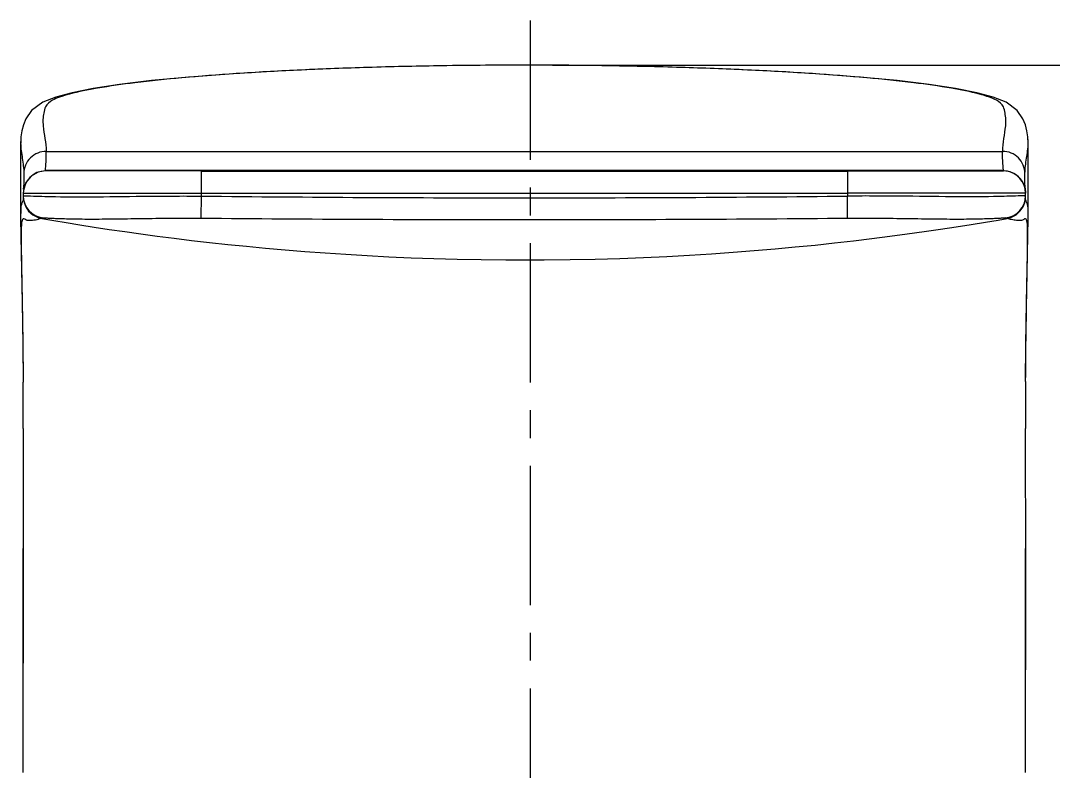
# Model space of a CAD drawing. Extents: x 22506 to 23100, y -2855 to -2435.
# Drawn here: x 22894.9 to 22941.27, y -2572.96 to -2539.24 of the extents above; entities that cross this region are included whole.
import ezdxf

# ---------------------------------------------------------------- set-up
doc = ezdxf.new("R2010")
doc.units = 0
doc.header["$LTSCALE"] = 5
doc.header["$MEASUREMENT"] = 0
doc.linetypes.add('CENTER', pattern=[2, 1.25, -0.25, 0.25, -0.25])
for name, color, linetype in [('00_COMPONENTS', 7, 'CONTINUOUS'), ('CL', 1, 'CENTER'), ('D', 2, 'CONTINUOUS')]:
    doc.layers.add(name, color=color, linetype=linetype)

msp = doc.modelspace()

# ---------------------------------------------------------------- linework, layer by layer
at = {"layer": '00_COMPONENTS', "color": 7, "linetype": 'Continuous'}
for p, q in [((22913.538, -2541.269), (22913.439, -2541.271)), ((22917.516, -2541.237), (22917.516, -2541.233)), ((22921.59, -2541.271), (22921.491, -2541.269)), ((22894.911, -2544.458), (22894.899, -2544.738)), ((22894.898, -2544.732), (22894.898, -2548.077)), ((22940.135, -2548.077), (22940.135, -2544.732)), ((22896.043, -2545.108), (22938.99, -2545.108)), ((22896.014, -2545.986), (22895.688, -2546.041)), ((22896.007, -2545.951), (22896.016, -2545.856)), ((22896.011, -2545.986), (22896.011, -2545.951)), ((22896.011, -2545.951), (22939.022, -2545.951)), ((22896.014, -2545.986), (22896.011, -2545.986)), ((22903.015, -2545.992), (22896.014, -2545.986)), ((22903.015, -2547.116), (22903.015, -2545.992)), ((22903.015, -2545.992), (22932.018, -2545.992)), ((22932.018, -2545.992), (22939.022, -2545.986)), ((22932.018, -2545.992), (22932.018, -2547.116)), ((22939.026, -2545.951), (22939.017, -2545.855)), ((22939.141, -2545.993), (22939.018, -2545.986)), ((22939.022, -2545.951), (22939.022, -2545.986)), ((22895.043, -2546.105), (22895.047, -2546.306)), ((22895.047, -2546.306), (22895.047, -2546.313)), ((22895.375, -2546.217), (22895.137, -2546.507)), ((22895.688, -2546.041), (22895.375, -2546.217)), ((22939.986, -2546.306), (22939.99, -2546.105)), ((22939.986, -2546.313), (22939.986, -2546.306)), ((22895.007, -2546.949), (22895.007, -2546.951)), ((22895.027, -2546.697), (22895.015, -2546.808)), ((22895.022, -2546.867), (22895.015, -2546.986)), ((22895.137, -2546.507), (22895.022, -2546.867)), ((22940.017, -2546.947), (22940.002, -2546.81)), ((22940.017, -2546.808), (22940.005, -2546.697)), ((22940.026, -2546.949), (22940.017, -2546.808)), ((22940.018, -2546.986), (22940.017, -2546.947)), ((22940.026, -2546.951), (22940.026, -2546.949)), ((22895.007, -2546.951), (22895.007, -2546.986)), ((22895.007, -2546.951), (22895.007, -2546.951)), ((22895.015, -2546.986), (22895.015, -2547.103)), ((22895.015, -2546.986), (22895.205, -2546.987)), ((22895.021, -2547.11), (22895.027, -2547.138)), ((22895.205, -2546.987), (22903.015, -2546.992)), ((22903.003, -2548.107), (22903.015, -2547.116)), ((22903.015, -2546.992), (22932.018, -2546.992)), ((22939.817, -2546.987), (22932.018, -2546.992)), ((22932.029, -2548.107), (22932.018, -2547.116)), ((22940.018, -2546.986), (22939.817, -2546.987)), ((22940.006, -2547.139), (22940.012, -2547.109)), ((22940.018, -2547.103), (22940.018, -2546.986)), ((22940.018, -2547.129), (22940.018, -2547.105)), ((22940.018, -2547.138), (22940.018, -2547.129)), ((22940.018, -2547.143), (22940.018, -2547.138)), ((22940.026, -2546.951), (22940.026, -2546.951)), ((22940.026, -2546.986), (22940.026, -2546.951)), ((22894.898, -2548.077), (22894.908, -2548.934)), ((22895.68, -2548.081), (22895.845, -2548.125)), ((22895.894, -2548.095), (22895.844, -2548.125)), ((22895.845, -2548.125), (22896.382, -2548.217)), ((22938.783, -2548.195), (22939.188, -2548.125)), ((22939.188, -2548.125), (22939.139, -2548.095)), ((22939.188, -2548.125), (22939.355, -2548.08)), ((22895.015, -2557.562), (22895.01, -2563.813)), ((22940.023, -2563.813), (22940.017, -2557.563)), ((22895.015, -2572.907), (22895.015, -2562.951)), ((22940.017, -2572.907), (22940.018, -2562.951)), ((22895.01, -2563.813), (22895.012, -2568.103)), ((22940.017, -2573.013), (22940.023, -2563.813)), ((22895.015, -2573.012), (22895.012, -2568.103))]:
    msp.add_line(p, q, dxfattribs=at)
for points in [[(22917.516, -2541.233), (22914.762, -2541.248), (22911.871, -2541.299), (22909.167, -2541.38), (22906.685, -2541.489), (22904.451, -2541.62), (22902.478, -2541.769), (22900.773, -2541.932), (22899.336, -2542.105), (22898.154, -2542.286), (22897.209, -2542.474), (22896.474, -2542.671), (22895.89, -2542.902), (22895.385, -2543.277), (22895.137, -2543.645), (22895.025, -2543.913), (22894.952, -2544.183), (22894.911, -2544.458)], [(22940.134, -2544.738), (22940.121, -2544.458), (22940.081, -2544.183), (22940.008, -2543.913), (22939.895, -2543.645), (22939.648, -2543.277), (22939.142, -2542.902), (22938.559, -2542.671), (22937.823, -2542.474), (22936.879, -2542.286), (22935.697, -2542.105), (22934.259, -2541.932), (22932.554, -2541.769), (22930.582, -2541.62), (22928.347, -2541.489), (22925.866, -2541.38), (22923.162, -2541.299), (22920.271, -2541.248), (22917.516, -2541.233)], [(22940.002, -2546.81), (22939.97, -2546.68), (22939.922, -2546.558), (22939.86, -2546.446), (22939.786, -2546.346), (22939.703, -2546.257), (22939.612, -2546.182), (22939.516, -2546.118), (22939.415, -2546.068), (22939.312, -2546.03), (22939.213, -2546.005), (22939.139, -2545.993)], [(22895.047, -2546.306), (22895.041, -2546.534), (22895.027, -2546.697)], [(22940.005, -2546.697), (22939.992, -2546.534), (22939.986, -2546.306)], [(22895.015, -2547.165), (22895.016, -2547.18), (22895.017, -2547.207), (22895.024, -2547.271)], [(22895.024, -2547.271), (22895.053, -2547.408), (22895.126, -2547.595), (22895.254, -2547.789), (22895.443, -2547.958), (22895.68, -2548.081)], [(22939.355, -2548.08), (22939.591, -2547.957), (22939.78, -2547.787), (22939.907, -2547.594), (22939.98, -2547.407), (22940.009, -2547.27)], [(22940.009, -2547.27), (22940.015, -2547.207), (22940.017, -2547.179), (22940.018, -2547.165), (22940.018, -2547.156), (22940.018, -2547.151), (22940.018, -2547.143)], [(22896.382, -2548.217), (22896.938, -2548.31), (22897.553, -2548.409), (22898.204, -2548.512), (22898.877, -2548.613), (22899.572, -2548.714), (22900.29, -2548.815), (22901.031, -2548.914), (22901.793, -2549.011), (22902.576, -2549.106), (22903.379, -2549.199), (22904.2, -2549.288), (22905.041, -2549.374), (22905.898, -2549.455), (22906.773, -2549.532), (22907.664, -2549.604), (22908.575, -2549.672), (22909.505, -2549.734), (22910.456, -2549.79), (22911.43, -2549.84), (22912.428, -2549.884), (22913.451, -2549.921), (22914.501, -2549.95), (22915.579, -2549.971), (22916.686, -2549.983), (22917.516, -2549.985)], [(22917.516, -2549.985), (22918.405, -2549.982), (22919.568, -2549.969), (22920.699, -2549.946), (22921.799, -2549.914), (22922.869, -2549.873), (22923.912, -2549.825), (22924.929, -2549.77), (22925.922, -2549.708), (22926.891, -2549.64), (22927.839, -2549.567), (22928.768, -2549.488), (22929.677, -2549.404), (22930.568, -2549.316), (22931.438, -2549.223), (22932.288, -2549.126), (22933.116, -2549.027), (22933.922, -2548.924), (22934.704, -2548.82), (22935.461, -2548.714), (22936.193, -2548.608), (22936.897, -2548.501), (22937.577, -2548.394), (22938.212, -2548.291), (22938.783, -2548.195)], [(22940.066, -2551.898), (22940.124, -2548.932), (22940.135, -2548.077)], [(22894.908, -2548.934), (22894.966, -2551.902), (22894.996, -2553.81), (22895.01, -2555.469)], [(22940.022, -2555.448), (22940.037, -2553.806), (22940.066, -2551.898)]]:
    msp.add_lwpolyline(points, dxfattribs=at)
for centre, radius, start, end in [((22917.512, -2782.955), 241.719, 89.99894, 90.94198), ((22917.536, -2781.113), 239.877, 89.05526, 90.00468), ((22896.015, -2546.986), 1, 90, 179.9983), ((22939.018, -2546.986), 1, 0.0017, 82.9365), ((22896.011, -2546.969), 1, 179.0185, 179.8755), ((22896.015, -2547.103), 1, 180.0013, 263.0567), ((22917.514, -1218.426), 1328.77, 269.374769, 270.000078), ((22917.518, -1218.426), 1328.77, 269.999922, 270.625231), ((22939.018, -2547.103), 1, 276.9433, 359.9987), ((22939.022, -2546.969), 1, 0.1244, 0.9814), ((22916.512, -1108.637), 1439.534, 269.462317, 270.039962), ((22918.52, -1108.637), 1439.534, 269.960038, 270.537683), ((22595.875, -2557.186), 299.14, 359.92809, 0.32867), ((23304.518, -2557.335), 364.501, 179.70375, 180.03597)]:
    msp.add_arc(centre, radius, start, end, dxfattribs=at)
for points, knots in [([(22913.439, -2541.271), (22912.39, -2541.289), (22910.349, -2541.337), (22907.393, -2541.451), (22904.669, -2541.602), (22902.24, -2541.787), (22900.162, -2541.999), (22898.479, -2542.237), (22897.347, -2542.455), (22896.673, -2542.655), (22896.298, -2542.812), (22895.992, -2543.044), (22895.933, -2543.387), (22895.892, -2543.673), (22895.907, -2544.06), (22895.997, -2544.532), (22896.038, -2544.916), (22896.043, -2545.108)], [0, 0, 0, 0, 0.159781, 0.311187, 0.450787, 0.575465, 0.68235, 0.769018, 0.834373, 0.858059, 0.875545, 0.897009, 0.912106, 0.926769, 0.941335, 0.970751, 1, 1, 1, 1]), ([(22938.99, -2545.108), (22938.995, -2544.916), (22939.035, -2544.532), (22939.125, -2544.06), (22939.141, -2543.673), (22939.099, -2543.387), (22939.041, -2543.043), (22938.734, -2542.812), (22938.359, -2542.655), (22937.685, -2542.455), (22936.552, -2542.237), (22934.869, -2541.998), (22932.79, -2541.787), (22930.361, -2541.602), (22927.637, -2541.451), (22924.68, -2541.337), (22922.638, -2541.289), (22921.59, -2541.271)], [0, 0, 0, 0, 0.029245, 0.058657, 0.073222, 0.087884, 0.102975, 0.124444, 0.141953, 0.165644, 0.230997, 0.317674, 0.424561, 0.549239, 0.688835, 0.840233, 1, 1, 1, 1]), ([(22894.898, -2544.738), (22894.899, -2544.967), (22894.978, -2545.421), (22895.035, -2545.876), (22895.043, -2546.105)], [0, 0, 0, 0, 0.500162, 1, 1, 1, 1]), ([(22939.99, -2546.105), (22939.997, -2545.876), (22940.054, -2545.421), (22940.134, -2544.967), (22940.135, -2544.738)], [0, 0, 0, 0, 0.499838, 1, 1, 1, 1]), ([(22896.043, -2545.108), (22895.788, -2545.108), (22895.257, -2545.32), (22895.043, -2545.85), (22895.043, -2546.105)], [0, 0, 0, 0, 0.500684, 1, 1, 1, 1]), ([(22896.016, -2545.856), (22896.02, -2545.82), (22896.046, -2545.572), (22896.05, -2545.321), (22896.043, -2545.108)], [0, 0, 0, 0, 0.144624, 1, 1, 1, 1]), ([(22939.017, -2545.855), (22939.013, -2545.819), (22938.986, -2545.571), (22938.982, -2545.321), (22938.99, -2545.108)], [0, 0, 0, 0, 0.144953, 1, 1, 1, 1]), ([(22939.99, -2546.105), (22939.99, -2545.85), (22939.775, -2545.32), (22939.245, -2545.108), (22938.99, -2545.108)], [0, 0, 0, 0, 0.499316, 1, 1, 1, 1]), ([(22894.971, -2547.392), (22894.966, -2547.406), (22894.941, -2547.465), (22894.92, -2547.526), (22894.911, -2547.576)], [0, 0, 0, 0, 0.226205, 1, 1, 1, 1]), ([(22895.024, -2547.241), (22895.02, -2547.252), (22895.004, -2547.303), (22894.987, -2547.354), (22894.971, -2547.392)], [0, 0, 0, 0, 0.22797, 1, 1, 1, 1]), ([(22895.015, -2547.103), (22895.015, -2547.099), (22895.042, -2547.106), (22895.07, -2547.099), (22895.138, -2547.105), (22895.186, -2547.105), (22895.215, -2547.106)], [0, 0, 0, 0, 0.06319, 0.251283, 0.563792, 1, 1, 1, 1]), ([(22895.215, -2547.106), (22895.557, -2547.118), (22896.493, -2547.153), (22898.213, -2547.154), (22900.471, -2547.118), (22902.134, -2547.111), (22903.015, -2547.116)], [0, 0, 0, 0, 0.131519, 0.360466, 0.661203, 1, 1, 1, 1]), ([(22939.82, -2547.106), (22939.479, -2547.118), (22938.543, -2547.153), (22936.824, -2547.154), (22934.564, -2547.118), (22932.9, -2547.111), (22932.018, -2547.116)], [0, 0, 0, 0, 0.131194, 0.360079, 0.660959, 1, 1, 1, 1]), ([(22940.018, -2547.103), (22940.018, -2547.099), (22939.991, -2547.106), (22939.964, -2547.099), (22939.896, -2547.105), (22939.849, -2547.105), (22939.82, -2547.106)], [0, 0, 0, 0, 0.063198, 0.251277, 0.563778, 1, 1, 1, 1]), ([(22940.06, -2547.388), (22940.045, -2547.351), (22940.027, -2547.301), (22940.012, -2547.251), (22940.008, -2547.24)], [0, 0, 0, 0, 0.771503, 1, 1, 1, 1]), ([(22940.121, -2547.576), (22940.118, -2547.557), (22940.104, -2547.492), (22940.077, -2547.431), (22940.06, -2547.388)], [0, 0, 0, 0, 0.292988, 1, 1, 1, 1]), ([(22894.911, -2547.576), (22894.904, -2547.624), (22894.9, -2547.773), (22894.898, -2547.922), (22894.898, -2548.023)], [0, 0, 0, 0, 0.326602, 1, 1, 1, 1]), ([(22940.135, -2548.023), (22940.135, -2547.922), (22940.133, -2547.773), (22940.128, -2547.624), (22940.121, -2547.576)], [0, 0, 0, 0, 0.673387, 1, 1, 1, 1]), ([(22894.96, -2548.209), (22894.949, -2548.246), (22894.936, -2548.341), (22894.921, -2548.604), (22894.92, -2549.064), (22894.928, -2549.761), (22894.944, -2550.639), (22894.963, -2551.674), (22894.991, -2553.303), (22895.005, -2554.583), (22895.011, -2555.47)], [0, 0, 0, 0, 0.015986, 0.039494, 0.108702, 0.205636, 0.327451, 0.471345, 0.633505, 1, 1, 1, 1]), ([(22895.491, -2548.203), (22895.446, -2548.209), (22895.379, -2548.218), (22895.291, -2548.215), (22895.228, -2548.218), (22895.154, -2548.205), (22895.095, -2548.16), (22895, -2548.122), (22894.968, -2548.183), (22894.96, -2548.209)], [0, 0, 0, 0, 0.233037, 0.349362, 0.453771, 0.560186, 0.726457, 0.858771, 1, 1, 1, 1]), ([(22895.704, -2548.16), (22895.694, -2548.163), (22895.649, -2548.174), (22895.603, -2548.185), (22895.567, -2548.192)], [0, 0, 0, 0, 0.211116, 1, 1, 1, 1]), ([(22895.819, -2548.118), (22895.813, -2548.121), (22895.776, -2548.14), (22895.736, -2548.152), (22895.704, -2548.16)], [0, 0, 0, 0, 0.178714, 1, 1, 1, 1]), ([(22895.894, -2548.095), (22895.897, -2548.093), (22895.913, -2548.094), (22895.941, -2548.093), (22895.989, -2548.096), (22896.085, -2548.1), (22896.246, -2548.108), (22896.488, -2548.119), (22896.79, -2548.13), (22897.151, -2548.139), (22897.567, -2548.146), (22898.218, -2548.15), (22899.135, -2548.143), (22900.338, -2548.124), (22901.644, -2548.105), (22902.544, -2548.103), (22903.003, -2548.107)], [0, 0, 0, 0, 0.00175, 0.005932, 0.012537, 0.021536, 0.046581, 0.080717, 0.123487, 0.174426, 0.233019, 0.298725, 0.449113, 0.620199, 0.806163, 1, 1, 1, 1]), ([(22932.029, -2548.107), (22932.489, -2548.103), (22933.389, -2548.105), (22934.695, -2548.124), (22935.897, -2548.143), (22936.815, -2548.15), (22937.466, -2548.146), (22937.881, -2548.139), (22938.242, -2548.13), (22938.545, -2548.119), (22938.786, -2548.108), (22938.948, -2548.1), (22939.044, -2548.096), (22939.091, -2548.093), (22939.12, -2548.094), (22939.136, -2548.093), (22939.139, -2548.095)], [0, 0, 0, 0, 0.193837, 0.379803, 0.550888, 0.701276, 0.766983, 0.825575, 0.876514, 0.919284, 0.95342, 0.978464, 0.987463, 0.994068, 0.99825, 1, 1, 1, 1]), ([(22939.499, -2548.198), (22939.46, -2548.191), (22939.364, -2548.169), (22939.266, -2548.146), (22939.213, -2548.118)], [0, 0, 0, 0, 0.397966, 1, 1, 1, 1]), ([(22939.977, -2548.146), (22939.929, -2548.164), (22939.875, -2548.218), (22939.786, -2548.214), (22939.713, -2548.217), (22939.616, -2548.213), (22939.538, -2548.204), (22939.499, -2548.198)], [0, 0, 0, 0, 0.314266, 0.41252, 0.524561, 0.76372, 1, 1, 1, 1]), ([(22940.079, -2548.234), (22940.072, -2548.204), (22940.06, -2548.141), (22939.997, -2548.139), (22939.977, -2548.146)], [0, 0, 0, 0, 0.59547, 1, 1, 1, 1]), ([(22940.022, -2555.45), (22940.027, -2554.579), (22940.042, -2553.321), (22940.068, -2551.718), (22940.087, -2550.694), (22940.103, -2549.821), (22940.114, -2549.119), (22940.109, -2548.611), (22940.101, -2548.334), (22940.079, -2548.234)], [0, 0, 0, 0, 0.362182, 0.522893, 0.666047, 0.787992, 0.885993, 0.957384, 1, 1, 1, 1])]:
    msp.add_open_spline(points, degree=3, knots=knots, dxfattribs=at)
for points in [[(22894.905, -2544.563), (22894.9, -2544.619), (22894.898, -2544.675), (22894.898, -2544.732)], [(22940.135, -2544.732), (22940.135, -2544.674), (22940.132, -2544.617), (22940.127, -2544.56)], [(22895.567, -2548.192), (22895.542, -2548.196), (22895.516, -2548.2), (22895.491, -2548.203)]]:
    msp.add_open_spline(points, degree=3, dxfattribs=at)
at = {"layer": 'CL'}
msp.add_line((22917.778, -2539.237), (22917.778, -2679.972), dxfattribs=at)
at = {"layer": 'D'}
msp.add_line((22918.778, -2541.237), (22969.707, -2541.237), dxfattribs=at)

doc.saveas('drawing.dxf')
